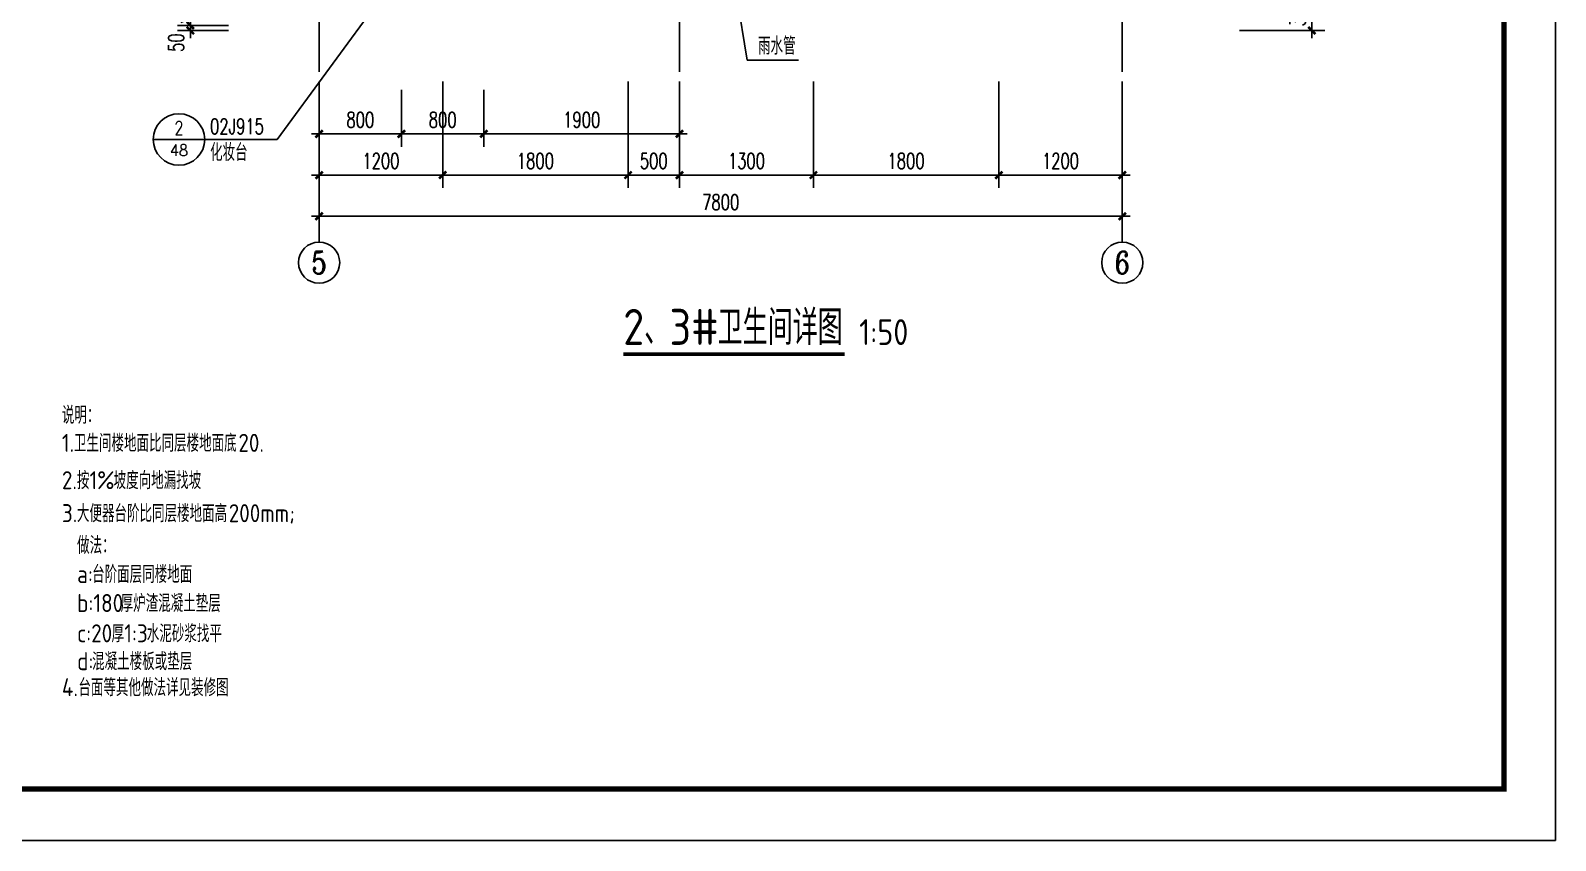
# Model space of a CAD drawing. Extents: x 63793 to 231107, y 20849 to 337643.
# Drawn here: x 184417 to 214037, y 82242 to 97976 of the extents above; entities that cross this region are included whole.
import ezdxf
from ezdxf.enums import TextEntityAlignment as Align

# ---------------------------------------------------------------- set-up
doc = ezdxf.new("R2010")
doc.units = 0
doc.header["$LTSCALE"] = 1000
doc.header["$MEASUREMENT"] = 0
doc.linetypes.add('DOTE', pattern=[2.42, 2, -0.2, 0.02, -0.2])
for name, color, linetype in [('AXIS', 3, 'Continuous'), ('AXIS_TEXT', 7, 'Continuous'), ('DIM_LEAD', 3, 'Continuous'), ('DIM_SYMB', 3, 'Continuous'), ('DOTE', 1, 'DOTE'), ('PUB_TEXT', 7, 'Continuous'), ('PUB_TITLE', 4, 'Continuous')]:
    doc.layers.add(name, color=color, linetype=linetype)
doc.styles.add('_TCH_AXIS', font='COMPLEX', dxfattribs={"bigfont": 'GBCBIG'})
doc.styles.add('_TCH_DIM', font='SIMPLEX', dxfattribs={"bigfont": 'GBCBIG'})
doc.styles.add('COMPLEX', font='COMPLEX')
doc.styles.add('DIM_FONT', font='SIMPLEX', dxfattribs={"width": 0.7, "bigfont": 'GBCBIG'})
doc.styles.get("Standard").update_dxf_attribs({"font": 'gbenor.shx', "bigfont": 'gbcbig.shx'})
doc.dimstyles.new('AXIS', dxfattribs={"dimtxt": 300, "dimasz": 1, "dimexe": 250, "dimexo": 300, "dimgap": 150, "dimtad": 1, "dimdec": 0, "dimzin": 0, "dimdsep": 46, "dimtxsty": 'DIM_FONT', "dimblk": '_DIMX', "dimblk1": '_DIMX', "dimblk2": '_DIMX', "dimcen": 0.09, "dimse1": 1, "dimse2": 1, "dimclrt": 7, "dimadec": 0, "dimazin": 0, "dimtfac": 1, "dimtdec": 0, "dimtix": 1, "dimtmove": 2, "dimatfit": 3, "dimldrblk": '_DIMX', "dimfxl": 0, "dimtolj": 1, "dimtzin": 0, "dimarcsym": 0})

# ---------------------------------------------------------------- blocks, each defined once
blk = doc.blocks.new('_DIMX')
blk.add_line((-150, 0), (150, 0))
at = {"const_width": 50}
blk.add_lwpolyline([(-70, -70), (70, 70)], dxfattribs=at)
blk = doc.blocks.new('*D1450')
at = {"layer": 'AXIS', "color": 0, "lineweight": -2, "transparency": 16777216}
for p, q in [((207901, 98676), (209554, 98676)), ((209304, 98677), (209304, 98678)), ((209304, 97976), (209304, 98676)), ((207901, 97976), (209554, 97976)), ((209304, 97975), (209304, 97974))]:
    blk.add_line(p, q, dxfattribs=at)
at = {"layer": 'Defpoints', "color": 0, "transparency": 16777216}
for p in [(207601, 98676), (209304, 98676), (207601, 97976)]:
    blk.add_point(p, dxfattribs=at)
at = {"layer": 'AXIS', "color": 0, "lineweight": -2, "transparency": 16777216}
for p, rotation in [((209304, 98676), 270), ((209304, 97976), 90)]:
    blk.add_blockref('_DIMX', p, dxfattribs=dict(at, rotation=rotation))
at = {"layer": 'AXIS', "color": 7, "transparency": 16777216, "insert": (209029, 98326), "char_height": 300, "attachment_point": 5, "rotation": 90, "style": 'DIM_FONT'}
blk.add_mtext('\\A1;350', dxfattribs=at)
blk = doc.blocks.new('_AXISO')
blk.add_circle((0, 0), 0.5)
at = {"layer": 'AXIS_TEXT', "style": 'COMPLEX', "width": 1.041667}
blk.add_attdef('A', text='', height=0.56, dxfattribs=at).set_placement((-0.25, -0.28), (0.25, -0.28), align=Align.FIT)
blk = doc.blocks.new('*D1521')
at = {"layer": 'AXIS', "color": 0, "lineweight": -2, "transparency": 16777216}
for p, q in [((188263, 98076), (187272, 98076)), ((187522, 98077), (187522, 98078)), ((187522, 97976), (187522, 98076)), ((188263, 97976), (187272, 97976)), ((187522, 97975), (187522, 97974))]:
    blk.add_line(p, q, dxfattribs=at)
at = {"layer": 'Defpoints', "color": 0, "transparency": 16777216}
for p in [(187522, 98076), (188563, 98076), (188563, 97976)]:
    blk.add_point(p, dxfattribs=at)
at = {"layer": 'AXIS', "color": 0, "lineweight": -2, "transparency": 16777216}
for p, rotation in [((187522, 98076), 270), ((187522, 97976), 90)]:
    blk.add_blockref('_DIMX', p, dxfattribs=dict(at, rotation=rotation))
at = {"layer": 'AXIS', "color": 7, "transparency": 16777216, "insert": (187247, 97739), "char_height": 300, "attachment_point": 5, "rotation": 90, "style": 'DIM_FONT'}
blk.add_mtext('\\A1;50', dxfattribs=at)
blk = doc.blocks.new('*D1522')
at = {"layer": 'AXIS', "color": 0, "lineweight": -2, "transparency": 16777216}
for p, q in [((188263, 98676), (187272, 98676)), ((187522, 98677), (187522, 98678)), ((187522, 98076), (187522, 98676)), ((188263, 98076), (187272, 98076)), ((187522, 98075), (187522, 98074))]:
    blk.add_line(p, q, dxfattribs=at)
at = {"layer": 'Defpoints', "color": 0, "transparency": 16777216}
for p in [(187522, 98676), (188563, 98676), (188563, 98076)]:
    blk.add_point(p, dxfattribs=at)
at = {"layer": 'AXIS', "color": 0, "lineweight": -2, "transparency": 16777216}
for p, rotation in [((187522, 98676), 270), ((187522, 98076), 90)]:
    blk.add_blockref('_DIMX', p, dxfattribs=dict(at, rotation=rotation))
at = {"layer": 'AXIS', "color": 7, "transparency": 16777216, "insert": (187247, 98376), "char_height": 300, "attachment_point": 5, "rotation": 90, "style": 'DIM_FONT'}
blk.add_mtext('\\A1;300', dxfattribs=at)

msp = doc.modelspace()

# ---------------------------------------------------------------- linework, layer by layer
at = {"color": 9}
msp.add_line((205623.2, 97176.3), (205623.2, 97976.3), dxfattribs=at)
at = {"layer": 'AXIS'}
for p, q in [((190023.2, 96686.8), (190023.2, 93866.9)), ((205623.2, 96686.8), (205623.2, 93866.9))]:
    msp.add_line(p, q, dxfattribs=at)
at = {"layer": 'DIM_LEAD'}
for p, q in [((191727.9, 99293.7), (189210.9, 95859.7)), ((198087.9, 98932), (198335.6, 97402.5)), ((198335.6, 97402.5), (199331, 97402.5)), ((187800.7, 95859.7), (186800.7, 95859.7)), ((189210.9, 95859.7), (187800.7, 95859.7))]:
    msp.add_line(p, q, dxfattribs=at)
msp.add_circle((187300.7, 95859.7), 500, dxfattribs=at)
at = {"layer": 'DIM_SYMB', "const_width": 70}
msp.add_lwpolyline([(195929.5, 91690.5), (200233.5, 91690.5)], dxfattribs=at)
at = {"layer": 'DOTE'}
for p, q in [((190023.2, 97176.3), (190023.2, 118476.3)), ((205623.2, 97176.3), (205623.2, 118476.3)), ((205623.2, 97176.3), (205623.2, 118476.3)), ((197023.2, 97176.3), (197023.2, 111298))]:
    msp.add_line(p, q, dxfattribs=at)
at = {"layer": 'PUB_TITLE'}
msp.add_lwpolyline([(124837.4, 82242.4), (214037.4, 82242.4), (214037.4, 124242.4), (124837.4, 124242.4)], close=True, dxfattribs=at)
at = {"layer": 'PUB_TITLE', "const_width": 100}
msp.add_lwpolyline([(127337.4, 83242.4), (213037.4, 83242.4), (213037.4, 123242.4), (127337.4, 123242.4)], close=True, dxfattribs=at)

# ---------------------------------------------------------------- block references
at = {"layer": 'AXIS'}
ref = msp.add_blockref('_AXISO', (190023.2, 93466.9), dxfattribs=dict(at, xscale=800, yscale=800, zscale=800))
ref.add_attrib('A', '5', dxfattribs={"layer": 'AXIS_TEXT', "height": 438.4, "style": '_TCH_AXIS'}).set_placement((189877.1, 93247.7), (190169.3, 93247.7), align=Align.FIT)
ref = msp.add_blockref('_AXISO', (205623.2, 93466.9), dxfattribs=dict(at, xscale=800, yscale=800, zscale=800))
ref.add_attrib('A', '6', dxfattribs={"layer": 'AXIS_TEXT', "height": 438.4, "style": '_TCH_AXIS'}).set_placement((205477.1, 93247.7), (205769.3, 93247.7), align=Align.FIT)

# ---------------------------------------------------------------- texts
for s, height, p in [('说明：', 337.59, (185027.3, 90336.4)), ('1.', 350, (185027.3, 89791.7)), ('卫生间楼地面比同层楼地面底', 337.589, (185260.6, 89791.7)), ('20.', 350, (188455.3, 89791.7)), ('2.', 350, (185027.3, 89066.5)), ('按', 337.6, (185319, 89066.5)), ('1%', 350, (185564.7, 89066.5)), ('坡度向地漏找坡', 337.59, (186031.4, 89066.5)), ('3.', 350, (185027.3, 88425.6)), ('大便器台阶比同层楼地面高', 337.589, (185319, 88425.6)), ('200mm;', 350, (188267.9, 88425.6)), ('做法：', 337.59, (185322.3, 87806.9)), ('a:', 350, (185322.3, 87243.4)), ('台阶面层同楼地面', 337.59, (185613.9, 87243.4)), ('b:180', 350, (185322.3, 86679.9)), ('厚炉渣混凝土垫层', 337.59, (186168.1, 86679.9)), ('c:20', 350, (185322.3, 86092.1)), ('厚', 337.6, (185993.1, 86092.1)), ('1:3', 350, (186238.8, 86092.1)), ('水泥砂浆找平', 337.59, (186676.3, 86092.1)), ('d:', 350, (185322.3, 85550.7)), ('混凝土楼板或垫层', 337.59, (185613.9, 85550.7)), ('4.', 350, (185027.3, 85045.1)), ('台面等其他做法详见装修图', 337.589, (185348.1, 85045.1))]:
    msp.add_text(s, height=height).set_placement(p)
at = {"layer": 'PUB_TEXT', "style": '_TCH_DIM'}
for s, p in [('雨水管', (198548.3, 97507.5)), ('化妆台', (187905.7, 95438.2))]:
    msp.add_text(s, height=337.59, dxfattribs=at).set_placement(p)
for s, height, p, p2 in [('2', 261, (187213.7, 95952.3), (187387.7, 95952.3)), ('48', 219.66, (187122.9, 95541), (187478.5, 95541))]:
    msp.add_text(s, height=height, dxfattribs=at).set_placement(p, p2, align=Align.FIT)
at = {"layer": 'PUB_TEXT', "style": '_TCH_DIM', "width": 0.705882}
msp.add_text('02J915', height=297.5, dxfattribs=at).set_placement((187905.7, 95964.7))
at = {"layer": 'PUB_TEXT'}
for s, height, p in [('2', 700, (195929.5, 91867.8)), ('3#', 700, (196829.3, 91867.8)), ('卫生间详图', 675.18, (197762.7, 91867.8)), ('1:50', 500, (200513.5, 91867.8)), ('、', 675.2, (196337.9, 91867.8))]:
    msp.add_text(s, height=height, dxfattribs=at).set_placement(p)

# ---------------------------------------------------------------- dimensions: what is measured, and where the dimension line sits
at = {"layer": 'AXIS'}
for p1, p2, distance, picture, middle in [((188563.1, 98076.3), (188563.1, 98676.3), 1040.8, '*D1522', (187247.3, 98376.3)), ((207600.6, 97976.3), (207600.6, 98676.3), -1703.4, '*D1450', (209029.1, 98326.3))]:
    dim = msp.add_aligned_dim(p1=p1, p2=p2, distance=distance, dimstyle='AXIS', override={"dimgap": 125, "dimlfac": 0.5, "dimsah": 1, "dimse1": 0, "dimse2": 0}, dxfattribs=at)
    dim.commit()
    dim.dimension.update_dxf_attribs({"geometry": picture, "text_midpoint": middle})
dim = msp.add_linear_dim(base=(187522.3, 98076.3), p1=(188563.1, 97976.3), p2=(188563.1, 98076.3), angle=90, dimstyle='AXIS', override={"dimgap": 125, "dimlfac": 0.5, "dimsah": 1, "dimse1": 0, "dimse2": 0}, dxfattribs=at)
dim.commit()
dim.dimension.update_dxf_attribs({"geometry": '*D1521', "text_midpoint": (187247.3, 97739.4), "dimtype": 129})
for p1, p2, distance in [((190023.2, 97286.8), (192423.2, 97286.8), -2119.9), ((190023.2, 97177.9), (205623.2, 97177.9), -2811), ((192423.2, 97286.8), (196023.2, 97286.8), -2119.9), ((196023.2, 97286.8), (197023.2, 97286.8), -2119.9), ((197023.2, 97286.8), (199623.2, 97286.8), -2119.9), ((199623.2, 97286.8), (203223.2, 97286.8), -2119.9), ((203223.2, 97286.8), (205623.2, 97286.8), -2119.9), ((190023.2, 97124.2), (191622.5, 97124.2), -1157.3), ((191622.5, 97124.2), (193222.5, 97124.2), -1157.3), ((193222.5, 97124.2), (197023.2, 97124.2), -1157.3)]:
    msp.add_aligned_dim(p1=p1, p2=p2, distance=distance, dimstyle='AXIS', override={"dimgap": 125, "dimlfac": 0.5, "dimsah": 1, "dimse1": 0, "dimse2": 0}, dxfattribs=at).render()

doc.saveas('drawing.dxf')
